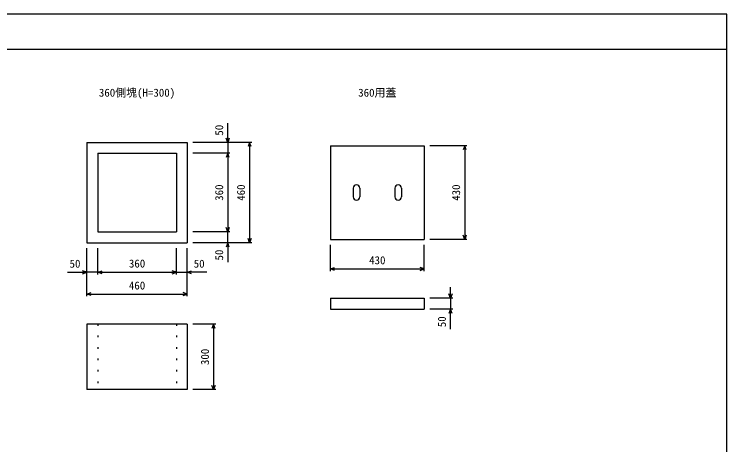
# Model space of a CAD drawing. Units: millimetres, scale not verified. Extents: x 15 to 25215, y 0 to 17820.
# Drawn here: x 11221 to 14483, y 8864 to 10837 of the extents above; entities that cross this region are included whole.
import ezdxf
from ezdxf.enums import TextEntityAlignment as Align

# ---------------------------------------------------------------- set-up
doc = ezdxf.new("R2010")
doc.units = ezdxf.units.MM
doc.header["$LTSCALE"] = 30
doc.linetypes.add('DOTTED', pattern=[1.75, 0.25, -1.5])
for name, color, linetype, lineweight in [('DIM', 7, 'Continuous', 25), ('OUTLINE', 3, 'Continuous', 25), ('OUTLINE2', 4, 'DOTTED', 25), ('TXT', 7, 'Continuous', 25)]:
    doc.layers.add(name, color=color, linetype=linetype, lineweight=lineweight)
doc.styles.add('ＭＳ ゴシック', font='')
doc.styles.get('ＭＳ ゴシック').set_extended_font_data('MS Gothic')

msp = doc.modelspace()

# ---------------------------------------------------------------- linework, layer by layer
at = {"layer": 'DIM'}
for p, q in [((14483.48, 10836.57), (7983.48, 10836.57)), ((14483.48, 6836.57), (14483.48, 10836.57)), ((7983.48, 10676.57), (14483.48, 10676.57)), ((12198.48, 10249.19), (12198.48, 10337.79)), ((12308.48, 10249.19), (12038.48, 10249.19)), ((12198.48, 10249.19), (12191.39, 10268.65)), ((12205.56, 10268.65), (12198.48, 10249.19)), ((12198.48, 10249.19), (12198.48, 10199.19)), ((12298.48, 10249.19), (12291.39, 10229.73)), ((12298.48, 10249.19), (12298.48, 9789.19)), ((12305.56, 10229.73), (12298.48, 10249.19)), ((13293.48, 10234.19), (13123.48, 10234.19)), ((13283.48, 10234.19), (13276.39, 10214.73)), ((13283.48, 10234.19), (13283.48, 9804.19)), ((13290.56, 10214.73), (13283.48, 10234.19)), ((12208.48, 10199.19), (12038.48, 10199.19)), ((12198.48, 10199.19), (12191.39, 10179.73)), ((12198.48, 10199.19), (12198.48, 9839.19)), ((12205.56, 10179.73), (12198.48, 10199.19)), ((12198.48, 9839.19), (12191.39, 9858.65)), ((12205.56, 9858.65), (12198.48, 9839.19)), ((12208.48, 9839.19), (12038.48, 9839.19)), ((12198.48, 9789.19), (12198.48, 9839.19)), ((13283.48, 9804.19), (13276.39, 9823.65)), ((13290.56, 9823.65), (13283.48, 9804.19)), ((12308.48, 9789.19), (12038.48, 9789.19)), ((12198.48, 9789.19), (12191.39, 9769.73)), ((12198.48, 9789.19), (12198.48, 9700.59)), ((12205.56, 9769.73), (12198.48, 9789.19)), ((12298.48, 9789.19), (12291.39, 9808.65)), ((12305.56, 9808.65), (12298.48, 9789.19)), ((13293.48, 9804.19), (13123.48, 9804.19)), ((11553.48, 9544.19), (11553.48, 9764.19)), ((11603.48, 9644.19), (11603.48, 9764.19)), ((11963.48, 9644.19), (11963.48, 9764.19)), ((12013.48, 9544.19), (12013.48, 9764.19)), ((12668.48, 9659.19), (12668.48, 9779.19)), ((13098.48, 9659.19), (13098.48, 9779.19)), ((11553.48, 9654.19), (11534.02, 9661.27)), ((11603.48, 9654.19), (11622.93, 9661.27)), ((11963.48, 9654.19), (11944.02, 9661.27)), ((12013.48, 9654.19), (12032.93, 9661.27)), ((12668.48, 9669.19), (12687.93, 9676.27)), ((12668.48, 9669.19), (13098.48, 9669.19)), ((12687.93, 9662.1), (12668.48, 9669.19)), ((13098.48, 9669.19), (13079.02, 9676.27)), ((13079.02, 9662.1), (13098.48, 9669.19)), ((11464.32, 9654.19), (11553.48, 9654.19)), ((11534.02, 9647.1), (11553.48, 9654.19)), ((11603.48, 9654.19), (11553.48, 9654.19)), ((11603.48, 9654.19), (11963.48, 9654.19)), ((11622.93, 9647.1), (11603.48, 9654.19)), ((11944.02, 9647.1), (11963.48, 9654.19)), ((11963.48, 9654.19), (12013.48, 9654.19)), ((12102.63, 9654.19), (12013.48, 9654.19)), ((12032.93, 9647.1), (12013.48, 9654.19)), ((11553.48, 9554.19), (11572.93, 9561.27)), ((12013.48, 9554.19), (11994.02, 9561.27)), ((13218.48, 9535.2), (13218.48, 9585.2)), ((11553.48, 9554.19), (12013.48, 9554.19)), ((11572.93, 9547.1), (11553.48, 9554.19)), ((11994.02, 9547.1), (12013.48, 9554.19)), ((13228.48, 9535.2), (13123.48, 9535.2)), ((13218.48, 9535.2), (13211.39, 9554.66)), ((13225.56, 9554.66), (13218.48, 9535.2)), ((13218.48, 9535.2), (13218.48, 9485.2)), ((13228.48, 9485.2), (13123.48, 9485.2)), ((13218.48, 9485.2), (13211.39, 9465.75)), ((13218.48, 9393.16), (13218.48, 9485.2)), ((13225.56, 9465.75), (13218.48, 9485.2)), ((12143.48, 9416.42), (12038.48, 9416.42)), ((12133.48, 9416.42), (12126.39, 9396.96)), ((12133.48, 9416.42), (12133.48, 9116.42)), ((12140.56, 9396.96), (12133.48, 9416.42)), ((12133.48, 9116.42), (12126.39, 9135.88)), ((12140.56, 9135.88), (12133.48, 9116.42)), ((12143.48, 9116.42), (12038.48, 9116.42))]:
    msp.add_line(p, q, dxfattribs=at)
at = {"layer": 'OUTLINE'}
for p, q in [((11553.48, 10249.19), (11553.48, 9789.19)), ((11553.48, 10249.19), (12013.48, 10249.19)), ((12013.48, 10249.19), (12013.48, 9789.19)), ((12668.48, 10234.19), (13098.48, 10234.19)), ((12668.48, 10234.19), (12668.48, 9804.19)), ((13098.48, 10234.19), (13098.48, 9804.19)), ((11603.48, 10199.19), (11603.48, 9839.19)), ((11603.48, 10199.19), (11963.48, 10199.19)), ((11963.48, 10199.19), (11963.48, 9839.19)), ((12773.48, 10039.19), (12773.48, 9999.19)), ((12803.48, 10039.19), (12803.48, 9999.19)), ((12963.48, 10039.19), (12963.48, 9999.19)), ((12993.48, 10039.19), (12993.48, 9999.19)), ((11603.48, 9839.19), (11963.48, 9839.19)), ((11553.48, 9789.19), (12013.48, 9789.19)), ((12668.48, 9804.19), (13098.48, 9804.19)), ((12668.48, 9535.2), (13098.48, 9535.2)), ((12668.48, 9535.2), (12668.48, 9485.2)), ((13098.48, 9535.2), (13098.48, 9485.2)), ((12668.48, 9485.2), (13098.48, 9485.2)), ((11553.48, 9416.42), (11553.48, 9116.42)), ((12013.48, 9416.42), (11553.48, 9416.42)), ((12013.48, 9416.42), (12013.48, 9116.42)), ((12013.48, 9116.42), (11553.48, 9116.42))]:
    msp.add_line(p, q, dxfattribs=at)
for centre, start, end in [((12788.48, 10039.19), 0, 180), ((12978.48, 10039.19), 0, 180), ((12788.48, 9999.19), 180, 0), ((12978.48, 9999.19), 180, 0)]:
    msp.add_arc(centre, 15, start, end, dxfattribs=at)
at = {"layer": 'OUTLINE2'}
for p, q in [((11603.48, 9416.42), (11603.48, 9116.42)), ((11963.48, 9416.42), (11963.48, 9116.42))]:
    msp.add_line(p, q, dxfattribs=at)

# ---------------------------------------------------------------- texts
at = {"layer": 'DIM', "style": 'ＭＳ ゴシック'}
for s, p in [('50', (12188.48, 10280.23)), ('360', (12188.48, 9981.69)), ('460', (12288.48, 9981.69)), ('430', (13273.48, 9981.69)), ('50', (12188.48, 9708.14)), ('50', (13208.48, 9402.52)), ('300', (12123.48, 9228.92))]:
    msp.add_text(s, height=36.66, rotation=90, dxfattribs=at).set_placement(p, align=Align.BOTTOM_LEFT)
for s, p in [('430', (12845.98, 9679.87)), ('50', (11474.21, 9664.19)), ('360', (11745.98, 9664.87)), ('50', (12042.75, 9664.19)), ('460', (11745.98, 9564.19))]:
    msp.add_text(s, height=36.66, dxfattribs=at).set_placement(p, align=Align.BOTTOM_LEFT)
at = {"layer": 'TXT', "style": 'ＭＳ ゴシック'}
for s, p in [('360側塊(H=300)', (11608.48, 10447.77)), ('360用蓋', (12795.98, 10447.77))]:
    msp.add_text(s, height=36.66, dxfattribs=at).set_placement(p, align=Align.BOTTOM_LEFT)

doc.saveas('drawing.dxf')
